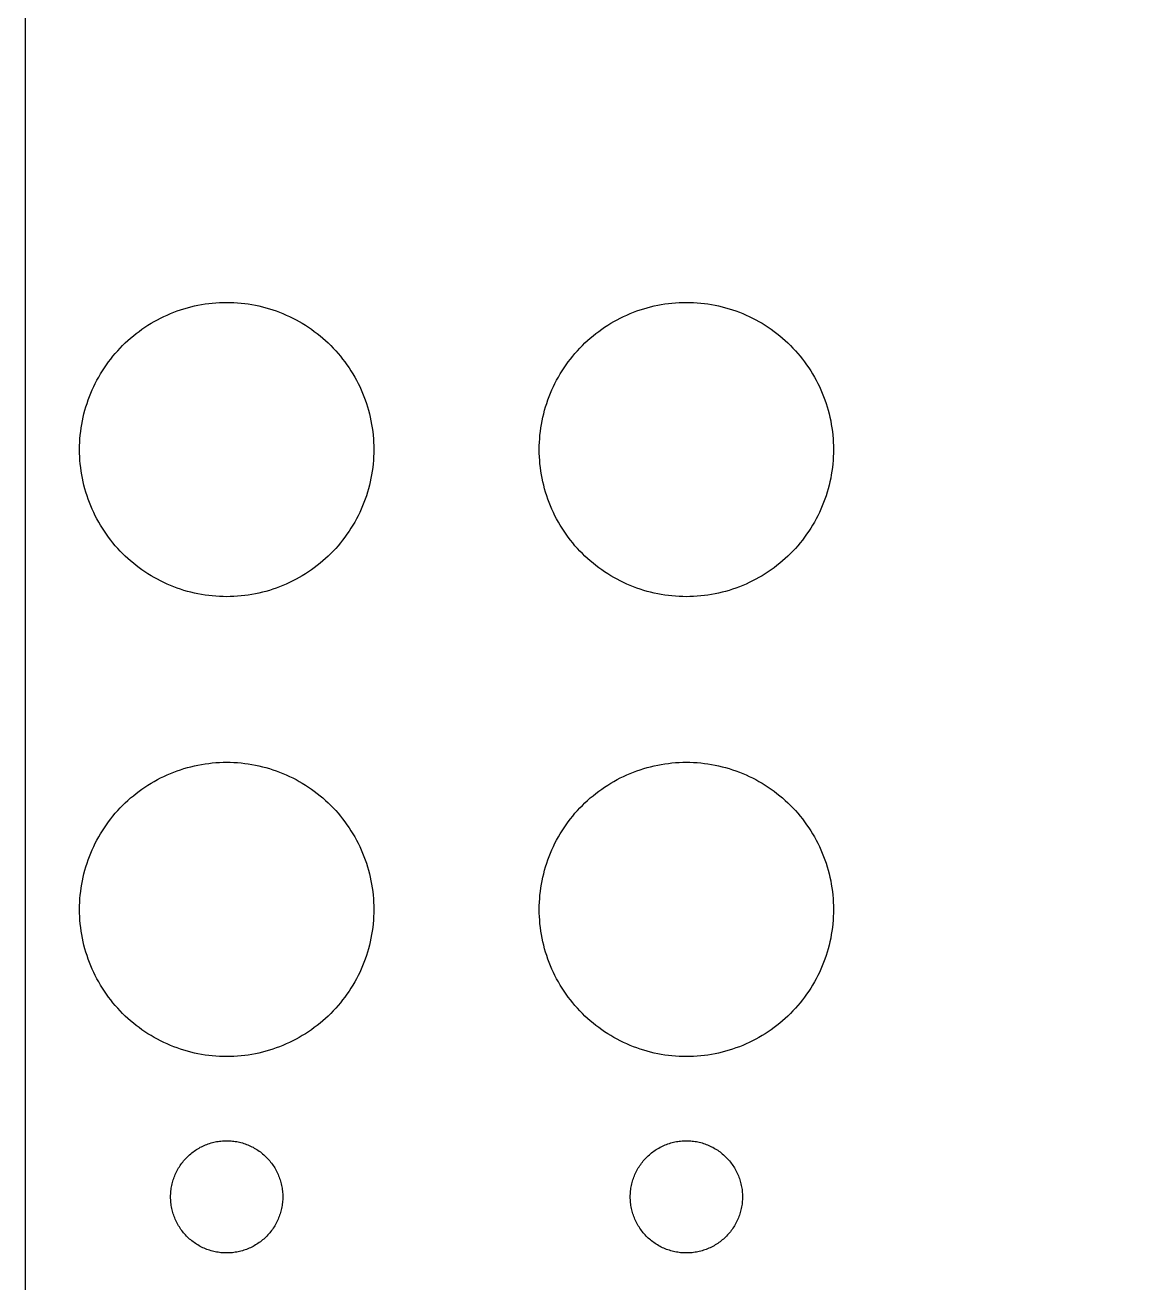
# Model space of a CAD drawing. Extents: x -30 to 30, y -11 to 117.
# Drawn here: x -30.48 to -0.17, y 27.35 to 61.54 of the extents above; entities that cross this region are included whole.
import ezdxf

# ---------------------------------------------------------------- set-up
doc = ezdxf.new("R2010")
doc.units = 0

msp = doc.modelspace()

# ---------------------------------------------------------------- linework, layer by layer
at = {"color": 34, "true_color": 0x008000}
for points in [[(-30.48, -10.999978, 0), (30.139894, -10.999978, 0), (30.139894, 117.499892, 0), (-30.48, 117.499892, 0), (-30.48, -10.999978, 0)], [(-28.999942, 49.9999, 0), (-28.998672, 50.097944, 0), (-28.995116, 50.196242, 0), (-28.98902, 50.294032, 0), (-28.980638, 50.392076, 0), (-28.96997, 50.489612, 0), (-28.956762, 50.586894, 0), (-28.941014, 50.683668, 0), (-28.92298, 50.780188, 0), (-28.90266, 50.8762, 0), (-28.880054, 50.971704, 0), (-28.855162, 51.0667, 0), (-28.82773, 51.160934, 0), (-28.798012, 51.25466, 0), (-28.766008, 51.34737, 0), (-28.731972, 51.439572, 0), (-28.695396, 51.530504, 0), (-28.656788, 51.620928, 0), (-28.615894, 51.710082, 0), (-28.572714, 51.79822, 0), (-28.527502, 51.885596, 0), (-28.480258, 51.971448, 0), (-28.430982, 52.056284, 0), (-28.37942, 52.13985, 0), (-28.325826, 52.222146, 0), (-28.2702, 52.303172, 0), (-28.212796, 52.382674, 0), (-28.15336, 52.460906, 0), (-28.091892, 52.53736, 0), (-28.0289, 52.612544, 0), (-27.963622, 52.686204, 0), (-27.89682, 52.758086, 0), (-27.828494, 52.828444, 0), (-27.758136, 52.89677, 0), (-27.686254, 52.963572, 0), (-27.612594, 53.02885, 0), (-27.53741, 53.091842, 0), (-27.460956, 53.15331, 0), (-27.382724, 53.212746, 0), (-27.303222, 53.27015, 0), (-27.222196, 53.325776, 0), (-27.1399, 53.37937, 0), (-27.056334, 53.430932, 0), (-26.971498, 53.480208, 0), (-26.885646, 53.527452, 0), (-26.79827, 53.572664, 0), (-26.710132, 53.615844, 0), (-26.620978, 53.656738, 0), (-26.530554, 53.695346, 0), (-26.439622, 53.731922, 0), (-26.34742, 53.765958, 0), (-26.25471, 53.797962, 0), (-26.160984, 53.82768, 0), (-26.06675, 53.855112, 0), (-25.971754, 53.880004, 0), (-25.87625, 53.90261, 0), (-25.780238, 53.92293, 0), (-25.683718, 53.940964, 0), (-25.586944, 53.956712, 0), (-25.489662, 53.96992, 0), (-25.392126, 53.980588, 0), (-25.294082, 53.98897, 0), (-25.196292, 53.995066, 0), (-25.097994, 53.998622, 0), (-24.99995, 53.999892, 0), (-24.901906, 53.998622, 0), (-24.803608, 53.995066, 0), (-24.705818, 53.98897, 0), (-24.607774, 53.980588, 0), (-24.510238, 53.96992, 0), (-24.412956, 53.956712, 0), (-24.316182, 53.940964, 0), (-24.219662, 53.92293, 0), (-24.12365, 53.90261, 0), (-24.028146, 53.880004, 0), (-23.93315, 53.855112, 0), (-23.838916, 53.82768, 0), (-23.74519, 53.797962, 0), (-23.65248, 53.765958, 0), (-23.560278, 53.731922, 0), (-23.469346, 53.695346, 0), (-23.378922, 53.656738, 0), (-23.289768, 53.615844, 0), (-23.20163, 53.572664, 0), (-23.114254, 53.527452, 0), (-23.028402, 53.480208, 0), (-22.943566, 53.430932, 0), (-22.86, 53.37937, 0), (-22.777704, 53.325776, 0), (-22.696678, 53.27015, 0), (-22.617176, 53.212746, 0), (-22.538944, 53.15331, 0), (-22.46249, 53.091842, 0), (-22.387306, 53.02885, 0), (-22.313646, 52.963572, 0), (-22.241764, 52.89677, 0), (-22.171406, 52.828444, 0), (-22.10308, 52.758086, 0), (-22.036278, 52.686204, 0), (-21.971, 52.612544, 0), (-21.908008, 52.53736, 0), (-21.84654, 52.460906, 0), (-21.787104, 52.382674, 0), (-21.7297, 52.303172, 0), (-21.674074, 52.222146, 0), (-21.62048, 52.13985, 0), (-21.568918, 52.056284, 0), (-21.519642, 51.971448, 0), (-21.472398, 51.885596, 0), (-21.427186, 51.79822, 0), (-21.384006, 51.710082, 0), (-21.343112, 51.620928, 0), (-21.304504, 51.530504, 0), (-21.267928, 51.439572, 0), (-21.233892, 51.34737, 0), (-21.201888, 51.25466, 0), (-21.17217, 51.160934, 0), (-21.144738, 51.0667, 0), (-21.119846, 50.971704, 0), (-21.09724, 50.8762, 0), (-21.07692, 50.780188, 0), (-21.058886, 50.683668, 0), (-21.043138, 50.586894, 0), (-21.02993, 50.489612, 0), (-21.019262, 50.392076, 0), (-21.01088, 50.294032, 0), (-21.004784, 50.196242, 0), (-21.001228, 50.097944, 0), (-20.999958, 49.9999, 0), (-21.001228, 49.901856, 0), (-21.004784, 49.803558, 0), (-21.01088, 49.705768, 0), (-21.019262, 49.607724, 0), (-21.02993, 49.510188, 0), (-21.043138, 49.412906, 0), (-21.058886, 49.316132, 0), (-21.07692, 49.219612, 0), (-21.09724, 49.1236, 0), (-21.119846, 49.028096, 0), (-21.144738, 48.9331, 0), (-21.17217, 48.838866, 0), (-21.201888, 48.74514, 0), (-21.233892, 48.65243, 0), (-21.267928, 48.560228, 0), (-21.304504, 48.469296, 0), (-21.343112, 48.378872, 0), (-21.384006, 48.289718, 0), (-21.427186, 48.20158, 0), (-21.472398, 48.114204, 0), (-21.519642, 48.028352, 0), (-21.568918, 47.943516, 0), (-21.62048, 47.85995, 0), (-21.674074, 47.777654, 0), (-21.7297, 47.696628, 0), (-21.787104, 47.617126, 0), (-21.84654, 47.538894, 0), (-21.908008, 47.46244, 0), (-21.971, 47.387256, 0), (-22.036278, 47.313596, 0), (-22.10308, 47.241714, 0), (-22.171406, 47.171356, 0), (-22.241764, 47.10303, 0), (-22.313646, 47.036228, 0), (-22.387306, 46.97095, 0), (-22.46249, 46.907958, 0), (-22.538944, 46.84649, 0), (-22.617176, 46.787054, 0), (-22.696678, 46.72965, 0), (-22.777704, 46.674024, 0), (-22.86, 46.62043, 0), (-22.943566, 46.568868, 0), (-23.028402, 46.519592, 0), (-23.114254, 46.472348, 0), (-23.20163, 46.427136, 0), (-23.289768, 46.383956, 0), (-23.378922, 46.343062, 0), (-23.469346, 46.304454, 0), (-23.560278, 46.267878, 0), (-23.65248, 46.233842, 0), (-23.74519, 46.201838, 0), (-23.838916, 46.17212, 0), (-23.93315, 46.144688, 0), (-24.028146, 46.119796, 0), (-24.12365, 46.09719, 0), (-24.219662, 46.07687, 0), (-24.316182, 46.058836, 0), (-24.412956, 46.043088, 0), (-24.510238, 46.02988, 0), (-24.607774, 46.019212, 0), (-24.705818, 46.01083, 0), (-24.803608, 46.004734, 0), (-24.901906, 46.001178, 0), (-24.99995, 45.999908, 0), (-25.097994, 46.001178, 0), (-25.196292, 46.004734, 0), (-25.294082, 46.01083, 0), (-25.392126, 46.019212, 0), (-25.489662, 46.02988, 0), (-25.586944, 46.043088, 0), (-25.683718, 46.058836, 0), (-25.780238, 46.07687, 0), (-25.87625, 46.09719, 0), (-25.971754, 46.119796, 0), (-26.06675, 46.144688, 0), (-26.160984, 46.17212, 0), (-26.25471, 46.201838, 0), (-26.34742, 46.233842, 0), (-26.439622, 46.267878, 0), (-26.530554, 46.304454, 0), (-26.620978, 46.343062, 0), (-26.710132, 46.383956, 0), (-26.79827, 46.427136, 0), (-26.885646, 46.472348, 0), (-26.971498, 46.519592, 0), (-27.056334, 46.568868, 0), (-27.1399, 46.62043, 0), (-27.222196, 46.674024, 0), (-27.303222, 46.72965, 0), (-27.382724, 46.787054, 0), (-27.460956, 46.84649, 0), (-27.53741, 46.907958, 0), (-27.612594, 46.97095, 0), (-27.686254, 47.036228, 0), (-27.758136, 47.10303, 0), (-27.828494, 47.171356, 0), (-27.89682, 47.241714, 0), (-27.963622, 47.313596, 0), (-28.0289, 47.387256, 0), (-28.091892, 47.46244, 0), (-28.15336, 47.538894, 0), (-28.212796, 47.617126, 0), (-28.2702, 47.696628, 0), (-28.325826, 47.777654, 0), (-28.37942, 47.85995, 0), (-28.430982, 47.943516, 0), (-28.480258, 48.028352, 0), (-28.527502, 48.114204, 0), (-28.572714, 48.20158, 0), (-28.615894, 48.289718, 0), (-28.656788, 48.378872, 0), (-28.695396, 48.469296, 0), (-28.731972, 48.560228, 0), (-28.766008, 48.65243, 0), (-28.798012, 48.74514, 0), (-28.82773, 48.838866, 0), (-28.855162, 48.9331, 0), (-28.880054, 49.028096, 0), (-28.90266, 49.1236, 0), (-28.92298, 49.219612, 0), (-28.941014, 49.316132, 0), (-28.956762, 49.412906, 0), (-28.96997, 49.510188, 0), (-28.980638, 49.607724, 0), (-28.98902, 49.705768, 0), (-28.995116, 49.803558, 0), (-28.998672, 49.901856, 0), (-28.999942, 49.9999, 0)], [(-16.500094, 49.9999, 0), (-16.498824, 50.097944, 0), (-16.495268, 50.196242, 0), (-16.489172, 50.294032, 0), (-16.48079, 50.392076, 0), (-16.470122, 50.489612, 0), (-16.456914, 50.586894, 0), (-16.441166, 50.683668, 0), (-16.423132, 50.780188, 0), (-16.402812, 50.8762, 0), (-16.380206, 50.971704, 0), (-16.355314, 51.0667, 0), (-16.327882, 51.160934, 0), (-16.298164, 51.25466, 0), (-16.26616, 51.34737, 0), (-16.232124, 51.439572, 0), (-16.195548, 51.530504, 0), (-16.15694, 51.620928, 0), (-16.116046, 51.710082, 0), (-16.072866, 51.79822, 0), (-16.027654, 51.885596, 0), (-15.98041, 51.971448, 0), (-15.931134, 52.056284, 0), (-15.879572, 52.13985, 0), (-15.825978, 52.222146, 0), (-15.770352, 52.303172, 0), (-15.712948, 52.382674, 0), (-15.653512, 52.460906, 0), (-15.592044, 52.53736, 0), (-15.529052, 52.612544, 0), (-15.463774, 52.686204, 0), (-15.396972, 52.758086, 0), (-15.328646, 52.828444, 0), (-15.258288, 52.89677, 0), (-15.186406, 52.963572, 0), (-15.112746, 53.02885, 0), (-15.037562, 53.091842, 0), (-14.961108, 53.15331, 0), (-14.882876, 53.212746, 0), (-14.803374, 53.27015, 0), (-14.722348, 53.325776, 0), (-14.640052, 53.37937, 0), (-14.556486, 53.430932, 0), (-14.47165, 53.480208, 0), (-14.385798, 53.527452, 0), (-14.298422, 53.572664, 0), (-14.210284, 53.615844, 0), (-14.12113, 53.656738, 0), (-14.030706, 53.695346, 0), (-13.939774, 53.731922, 0), (-13.847572, 53.765958, 0), (-13.754862, 53.797962, 0), (-13.661136, 53.82768, 0), (-13.566902, 53.855112, 0), (-13.471906, 53.880004, 0), (-13.376402, 53.90261, 0), (-13.28039, 53.92293, 0), (-13.18387, 53.940964, 0), (-13.087096, 53.956712, 0), (-12.989814, 53.96992, 0), (-12.892278, 53.980588, 0), (-12.794234, 53.98897, 0), (-12.696444, 53.995066, 0), (-12.598146, 53.998622, 0), (-12.500102, 53.999892, 0), (-12.402058, 53.998622, 0), (-12.30376, 53.995066, 0), (-12.20597, 53.98897, 0), (-12.107926, 53.980588, 0), (-12.01039, 53.96992, 0), (-11.913108, 53.956712, 0), (-11.816334, 53.940964, 0), (-11.719814, 53.92293, 0), (-11.623802, 53.90261, 0), (-11.528298, 53.880004, 0), (-11.433302, 53.855112, 0), (-11.339068, 53.82768, 0), (-11.245342, 53.797962, 0), (-11.152632, 53.765958, 0), (-11.06043, 53.731922, 0), (-10.969498, 53.695346, 0), (-10.879074, 53.656738, 0), (-10.78992, 53.615844, 0), (-10.701782, 53.572664, 0), (-10.614406, 53.527452, 0), (-10.528554, 53.480208, 0), (-10.443718, 53.430932, 0), (-10.360152, 53.37937, 0), (-10.277856, 53.325776, 0), (-10.19683, 53.27015, 0), (-10.117328, 53.212746, 0), (-10.039096, 53.15331, 0), (-9.962642, 53.091842, 0), (-9.887458, 53.02885, 0), (-9.813798, 52.963572, 0), (-9.741916, 52.89677, 0), (-9.671558, 52.828444, 0), (-9.603232, 52.758086, 0), (-9.53643, 52.686204, 0), (-9.471152, 52.612544, 0), (-9.40816, 52.53736, 0), (-9.346692, 52.460906, 0), (-9.287256, 52.382674, 0), (-9.229852, 52.303172, 0), (-9.174226, 52.222146, 0), (-9.120632, 52.13985, 0), (-9.06907, 52.056284, 0), (-9.019794, 51.971448, 0), (-8.97255, 51.885596, 0), (-8.927338, 51.79822, 0), (-8.884158, 51.710082, 0), (-8.843264, 51.620928, 0), (-8.804656, 51.530504, 0), (-8.76808, 51.439572, 0), (-8.734044, 51.34737, 0), (-8.70204, 51.25466, 0), (-8.672322, 51.160934, 0), (-8.64489, 51.0667, 0), (-8.619998, 50.971704, 0), (-8.597392, 50.8762, 0), (-8.577072, 50.780188, 0), (-8.559038, 50.683668, 0), (-8.54329, 50.586894, 0), (-8.530082, 50.489612, 0), (-8.519414, 50.392076, 0), (-8.511032, 50.294032, 0), (-8.504936, 50.196242, 0), (-8.50138, 50.097944, 0), (-8.50011, 49.9999, 0), (-8.50138, 49.901856, 0), (-8.504936, 49.803558, 0), (-8.511032, 49.705768, 0), (-8.519414, 49.607724, 0), (-8.530082, 49.510188, 0), (-8.54329, 49.412906, 0), (-8.559038, 49.316132, 0), (-8.577072, 49.219612, 0), (-8.597392, 49.1236, 0), (-8.619998, 49.028096, 0), (-8.64489, 48.9331, 0), (-8.672322, 48.838866, 0), (-8.70204, 48.74514, 0), (-8.734044, 48.65243, 0), (-8.76808, 48.560228, 0), (-8.804656, 48.469296, 0), (-8.843264, 48.378872, 0), (-8.884158, 48.289718, 0), (-8.927338, 48.20158, 0), (-8.97255, 48.114204, 0), (-9.019794, 48.028352, 0), (-9.06907, 47.943516, 0), (-9.120632, 47.85995, 0), (-9.174226, 47.777654, 0), (-9.229852, 47.696628, 0), (-9.287256, 47.617126, 0), (-9.346692, 47.538894, 0), (-9.40816, 47.46244, 0), (-9.471152, 47.387256, 0), (-9.53643, 47.313596, 0), (-9.603232, 47.241714, 0), (-9.671558, 47.171356, 0), (-9.741916, 47.10303, 0), (-9.813798, 47.036228, 0), (-9.887458, 46.97095, 0), (-9.962642, 46.907958, 0), (-10.039096, 46.84649, 0), (-10.117328, 46.787054, 0), (-10.19683, 46.72965, 0), (-10.277856, 46.674024, 0), (-10.360152, 46.62043, 0), (-10.443718, 46.568868, 0), (-10.528554, 46.519592, 0), (-10.614406, 46.472348, 0), (-10.701782, 46.427136, 0), (-10.78992, 46.383956, 0), (-10.879074, 46.343062, 0), (-10.969498, 46.304454, 0), (-11.06043, 46.267878, 0), (-11.152632, 46.233842, 0), (-11.245342, 46.201838, 0), (-11.339068, 46.17212, 0), (-11.433302, 46.144688, 0), (-11.528298, 46.119796, 0), (-11.623802, 46.09719, 0), (-11.719814, 46.07687, 0), (-11.816334, 46.058836, 0), (-11.913108, 46.043088, 0), (-12.01039, 46.02988, 0), (-12.107926, 46.019212, 0), (-12.20597, 46.01083, 0), (-12.30376, 46.004734, 0), (-12.402058, 46.001178, 0), (-12.500102, 45.999908, 0), (-12.598146, 46.001178, 0), (-12.696444, 46.004734, 0), (-12.794234, 46.01083, 0), (-12.892278, 46.019212, 0), (-12.989814, 46.02988, 0), (-13.087096, 46.043088, 0), (-13.18387, 46.058836, 0), (-13.28039, 46.07687, 0), (-13.376402, 46.09719, 0), (-13.471906, 46.119796, 0), (-13.566902, 46.144688, 0), (-13.661136, 46.17212, 0), (-13.754862, 46.201838, 0), (-13.847572, 46.233842, 0), (-13.939774, 46.267878, 0), (-14.030706, 46.304454, 0), (-14.12113, 46.343062, 0), (-14.210284, 46.383956, 0), (-14.298422, 46.427136, 0), (-14.385798, 46.472348, 0), (-14.47165, 46.519592, 0), (-14.556486, 46.568868, 0), (-14.640052, 46.62043, 0), (-14.722348, 46.674024, 0), (-14.803374, 46.72965, 0), (-14.882876, 46.787054, 0), (-14.961108, 46.84649, 0), (-15.037562, 46.907958, 0), (-15.112746, 46.97095, 0), (-15.186406, 47.036228, 0), (-15.258288, 47.10303, 0), (-15.328646, 47.171356, 0), (-15.396972, 47.241714, 0), (-15.463774, 47.313596, 0), (-15.529052, 47.387256, 0), (-15.592044, 47.46244, 0), (-15.653512, 47.538894, 0), (-15.712948, 47.617126, 0), (-15.770352, 47.696628, 0), (-15.825978, 47.777654, 0), (-15.879572, 47.85995, 0), (-15.931134, 47.943516, 0), (-15.98041, 48.028352, 0), (-16.027654, 48.114204, 0), (-16.072866, 48.20158, 0), (-16.116046, 48.289718, 0), (-16.15694, 48.378872, 0), (-16.195548, 48.469296, 0), (-16.232124, 48.560228, 0), (-16.26616, 48.65243, 0), (-16.298164, 48.74514, 0), (-16.327882, 48.838866, 0), (-16.355314, 48.9331, 0), (-16.380206, 49.028096, 0), (-16.402812, 49.1236, 0), (-16.423132, 49.219612, 0), (-16.441166, 49.316132, 0), (-16.456914, 49.412906, 0), (-16.470122, 49.510188, 0), (-16.48079, 49.607724, 0), (-16.489172, 49.705768, 0), (-16.495268, 49.803558, 0), (-16.498824, 49.901856, 0), (-16.500094, 49.9999, 0)], [(-28.999942, 37.500052, 0), (-28.998672, 37.598096, 0), (-28.995116, 37.696394, 0), (-28.98902, 37.794184, 0), (-28.980638, 37.892228, 0), (-28.96997, 37.989764, 0), (-28.956762, 38.087046, 0), (-28.941014, 38.18382, 0), (-28.92298, 38.28034, 0), (-28.90266, 38.376352, 0), (-28.880054, 38.471856, 0), (-28.855162, 38.566852, 0), (-28.82773, 38.661086, 0), (-28.798012, 38.754812, 0), (-28.766008, 38.847522, 0), (-28.731972, 38.939724, 0), (-28.695396, 39.030656, 0), (-28.656788, 39.12108, 0), (-28.615894, 39.210234, 0), (-28.572714, 39.298372, 0), (-28.527502, 39.385748, 0), (-28.480258, 39.4716, 0), (-28.430982, 39.556436, 0), (-28.37942, 39.640002, 0), (-28.325826, 39.722298, 0), (-28.2702, 39.803324, 0), (-28.212796, 39.882826, 0), (-28.15336, 39.961058, 0), (-28.091892, 40.037512, 0), (-28.0289, 40.112696, 0), (-27.963622, 40.186356, 0), (-27.89682, 40.258238, 0), (-27.828494, 40.328596, 0), (-27.758136, 40.396922, 0), (-27.686254, 40.463724, 0), (-27.612594, 40.529002, 0), (-27.53741, 40.591994, 0), (-27.460956, 40.653462, 0), (-27.382724, 40.712898, 0), (-27.303222, 40.770302, 0), (-27.222196, 40.825928, 0), (-27.1399, 40.879522, 0), (-27.056334, 40.931084, 0), (-26.971498, 40.98036, 0), (-26.885646, 41.027604, 0), (-26.79827, 41.072816, 0), (-26.710132, 41.115996, 0), (-26.620978, 41.15689, 0), (-26.530554, 41.195498, 0), (-26.439622, 41.232074, 0), (-26.34742, 41.26611, 0), (-26.25471, 41.298114, 0), (-26.160984, 41.327832, 0), (-26.06675, 41.355264, 0), (-25.971754, 41.380156, 0), (-25.87625, 41.402762, 0), (-25.780238, 41.423082, 0), (-25.683718, 41.441116, 0), (-25.586944, 41.456864, 0), (-25.489662, 41.470072, 0), (-25.392126, 41.48074, 0), (-25.294082, 41.489122, 0), (-25.196292, 41.495218, 0), (-25.097994, 41.498774, 0), (-24.99995, 41.500044, 0), (-24.901906, 41.498774, 0), (-24.803608, 41.495218, 0), (-24.705818, 41.489122, 0), (-24.607774, 41.48074, 0), (-24.510238, 41.470072, 0), (-24.412956, 41.456864, 0), (-24.316182, 41.441116, 0), (-24.219662, 41.423082, 0), (-24.12365, 41.402762, 0), (-24.028146, 41.380156, 0), (-23.93315, 41.355264, 0), (-23.838916, 41.327832, 0), (-23.74519, 41.298114, 0), (-23.65248, 41.26611, 0), (-23.560278, 41.232074, 0), (-23.469346, 41.195498, 0), (-23.378922, 41.15689, 0), (-23.289768, 41.115996, 0), (-23.20163, 41.072816, 0), (-23.114254, 41.027604, 0), (-23.028402, 40.98036, 0), (-22.943566, 40.931084, 0), (-22.86, 40.879522, 0), (-22.777704, 40.825928, 0), (-22.696678, 40.770302, 0), (-22.617176, 40.712898, 0), (-22.538944, 40.653462, 0), (-22.46249, 40.591994, 0), (-22.387306, 40.529002, 0), (-22.313646, 40.463724, 0), (-22.241764, 40.396922, 0), (-22.171406, 40.328596, 0), (-22.10308, 40.258238, 0), (-22.036278, 40.186356, 0), (-21.971, 40.112696, 0), (-21.908008, 40.037512, 0), (-21.84654, 39.961058, 0), (-21.787104, 39.882826, 0), (-21.7297, 39.803324, 0), (-21.674074, 39.722298, 0), (-21.62048, 39.640002, 0), (-21.568918, 39.556436, 0), (-21.519642, 39.4716, 0), (-21.472398, 39.385748, 0), (-21.427186, 39.298372, 0), (-21.384006, 39.210234, 0), (-21.343112, 39.12108, 0), (-21.304504, 39.030656, 0), (-21.267928, 38.939724, 0), (-21.233892, 38.847522, 0), (-21.201888, 38.754812, 0), (-21.17217, 38.661086, 0), (-21.144738, 38.566852, 0), (-21.119846, 38.471856, 0), (-21.09724, 38.376352, 0), (-21.07692, 38.28034, 0), (-21.058886, 38.18382, 0), (-21.043138, 38.087046, 0), (-21.02993, 37.989764, 0), (-21.019262, 37.892228, 0), (-21.01088, 37.794184, 0), (-21.004784, 37.696394, 0), (-21.001228, 37.598096, 0), (-20.999958, 37.500052, 0), (-21.001228, 37.402008, 0), (-21.004784, 37.30371, 0), (-21.01088, 37.20592, 0), (-21.019262, 37.107876, 0), (-21.02993, 37.01034, 0), (-21.043138, 36.913058, 0), (-21.058886, 36.816284, 0), (-21.07692, 36.719764, 0), (-21.09724, 36.623752, 0), (-21.119846, 36.528248, 0), (-21.144738, 36.433252, 0), (-21.17217, 36.339018, 0), (-21.201888, 36.245292, 0), (-21.233892, 36.152582, 0), (-21.267928, 36.06038, 0), (-21.304504, 35.969448, 0), (-21.343112, 35.879024, 0), (-21.384006, 35.78987, 0), (-21.427186, 35.701732, 0), (-21.472398, 35.614356, 0), (-21.519642, 35.528504, 0), (-21.568918, 35.443668, 0), (-21.62048, 35.360102, 0), (-21.674074, 35.277806, 0), (-21.7297, 35.19678, 0), (-21.787104, 35.117278, 0), (-21.84654, 35.039046, 0), (-21.908008, 34.962592, 0), (-21.971, 34.887408, 0), (-22.036278, 34.813748, 0), (-22.10308, 34.741866, 0), (-22.171406, 34.671508, 0), (-22.241764, 34.603182, 0), (-22.313646, 34.53638, 0), (-22.387306, 34.471102, 0), (-22.46249, 34.40811, 0), (-22.538944, 34.346642, 0), (-22.617176, 34.287206, 0), (-22.696678, 34.229802, 0), (-22.777704, 34.174176, 0), (-22.86, 34.120582, 0), (-22.943566, 34.06902, 0), (-23.028402, 34.019744, 0), (-23.114254, 33.9725, 0), (-23.20163, 33.927288, 0), (-23.289768, 33.884108, 0), (-23.378922, 33.843214, 0), (-23.469346, 33.804606, 0), (-23.560278, 33.76803, 0), (-23.65248, 33.733994, 0), (-23.74519, 33.70199, 0), (-23.838916, 33.672272, 0), (-23.93315, 33.64484, 0), (-24.028146, 33.619948, 0), (-24.12365, 33.597342, 0), (-24.219662, 33.577022, 0), (-24.316182, 33.558988, 0), (-24.412956, 33.54324, 0), (-24.510238, 33.530032, 0), (-24.607774, 33.519364, 0), (-24.705818, 33.510982, 0), (-24.803608, 33.504886, 0), (-24.901906, 33.50133, 0), (-24.99995, 33.50006, 0), (-25.097994, 33.50133, 0), (-25.196292, 33.504886, 0), (-25.294082, 33.510982, 0), (-25.392126, 33.519364, 0), (-25.489662, 33.530032, 0), (-25.586944, 33.54324, 0), (-25.683718, 33.558988, 0), (-25.780238, 33.577022, 0), (-25.87625, 33.597342, 0), (-25.971754, 33.619948, 0), (-26.06675, 33.64484, 0), (-26.160984, 33.672272, 0), (-26.25471, 33.70199, 0), (-26.34742, 33.733994, 0), (-26.439622, 33.76803, 0), (-26.530554, 33.804606, 0), (-26.620978, 33.843214, 0), (-26.710132, 33.884108, 0), (-26.79827, 33.927288, 0), (-26.885646, 33.9725, 0), (-26.971498, 34.019744, 0), (-27.056334, 34.06902, 0), (-27.1399, 34.120582, 0), (-27.222196, 34.174176, 0), (-27.303222, 34.229802, 0), (-27.382724, 34.287206, 0), (-27.460956, 34.346642, 0), (-27.53741, 34.40811, 0), (-27.612594, 34.471102, 0), (-27.686254, 34.53638, 0), (-27.758136, 34.603182, 0), (-27.828494, 34.671508, 0), (-27.89682, 34.741866, 0), (-27.963622, 34.813748, 0), (-28.0289, 34.887408, 0), (-28.091892, 34.962592, 0), (-28.15336, 35.039046, 0), (-28.212796, 35.117278, 0), (-28.2702, 35.19678, 0), (-28.325826, 35.277806, 0), (-28.37942, 35.360102, 0), (-28.430982, 35.443668, 0), (-28.480258, 35.528504, 0), (-28.527502, 35.614356, 0), (-28.572714, 35.701732, 0), (-28.615894, 35.78987, 0), (-28.656788, 35.879024, 0), (-28.695396, 35.969448, 0), (-28.731972, 36.06038, 0), (-28.766008, 36.152582, 0), (-28.798012, 36.245292, 0), (-28.82773, 36.339018, 0), (-28.855162, 36.433252, 0), (-28.880054, 36.528248, 0), (-28.90266, 36.623752, 0), (-28.92298, 36.719764, 0), (-28.941014, 36.816284, 0), (-28.956762, 36.913058, 0), (-28.96997, 37.01034, 0), (-28.980638, 37.107876, 0), (-28.98902, 37.20592, 0), (-28.995116, 37.30371, 0), (-28.998672, 37.402008, 0), (-28.999942, 37.500052, 0)], [(-16.500094, 37.500052, 0), (-16.498824, 37.598096, 0), (-16.495268, 37.696394, 0), (-16.489172, 37.794184, 0), (-16.48079, 37.892228, 0), (-16.470122, 37.989764, 0), (-16.456914, 38.087046, 0), (-16.441166, 38.18382, 0), (-16.423132, 38.28034, 0), (-16.402812, 38.376352, 0), (-16.380206, 38.471856, 0), (-16.355314, 38.566852, 0), (-16.327882, 38.661086, 0), (-16.298164, 38.754812, 0), (-16.26616, 38.847522, 0), (-16.232124, 38.939724, 0), (-16.195548, 39.030656, 0), (-16.15694, 39.12108, 0), (-16.116046, 39.210234, 0), (-16.072866, 39.298372, 0), (-16.027654, 39.385748, 0), (-15.98041, 39.4716, 0), (-15.931134, 39.556436, 0), (-15.879572, 39.640002, 0), (-15.825978, 39.722298, 0), (-15.770352, 39.803324, 0), (-15.712948, 39.882826, 0), (-15.653512, 39.961058, 0), (-15.592044, 40.037512, 0), (-15.529052, 40.112696, 0), (-15.463774, 40.186356, 0), (-15.396972, 40.258238, 0), (-15.328646, 40.328596, 0), (-15.258288, 40.396922, 0), (-15.186406, 40.463724, 0), (-15.112746, 40.529002, 0), (-15.037562, 40.591994, 0), (-14.961108, 40.653462, 0), (-14.882876, 40.712898, 0), (-14.803374, 40.770302, 0), (-14.722348, 40.825928, 0), (-14.640052, 40.879522, 0), (-14.556486, 40.931084, 0), (-14.47165, 40.98036, 0), (-14.385798, 41.027604, 0), (-14.298422, 41.072816, 0), (-14.210284, 41.115996, 0), (-14.12113, 41.15689, 0), (-14.030706, 41.195498, 0), (-13.939774, 41.232074, 0), (-13.847572, 41.26611, 0), (-13.754862, 41.298114, 0), (-13.661136, 41.327832, 0), (-13.566902, 41.355264, 0), (-13.471906, 41.380156, 0), (-13.376402, 41.402762, 0), (-13.28039, 41.423082, 0), (-13.18387, 41.441116, 0), (-13.087096, 41.456864, 0), (-12.989814, 41.470072, 0), (-12.892278, 41.48074, 0), (-12.794234, 41.489122, 0), (-12.696444, 41.495218, 0), (-12.598146, 41.498774, 0), (-12.500102, 41.500044, 0), (-12.402058, 41.498774, 0), (-12.30376, 41.495218, 0), (-12.20597, 41.489122, 0), (-12.107926, 41.48074, 0), (-12.01039, 41.470072, 0), (-11.913108, 41.456864, 0), (-11.816334, 41.441116, 0), (-11.719814, 41.423082, 0), (-11.623802, 41.402762, 0), (-11.528298, 41.380156, 0), (-11.433302, 41.355264, 0), (-11.339068, 41.327832, 0), (-11.245342, 41.298114, 0), (-11.152632, 41.26611, 0), (-11.06043, 41.232074, 0), (-10.969498, 41.195498, 0), (-10.879074, 41.15689, 0), (-10.78992, 41.115996, 0), (-10.701782, 41.072816, 0), (-10.614406, 41.027604, 0), (-10.528554, 40.98036, 0), (-10.443718, 40.931084, 0), (-10.360152, 40.879522, 0), (-10.277856, 40.825928, 0), (-10.19683, 40.770302, 0), (-10.117328, 40.712898, 0), (-10.039096, 40.653462, 0), (-9.962642, 40.591994, 0), (-9.887458, 40.529002, 0), (-9.813798, 40.463724, 0), (-9.741916, 40.396922, 0), (-9.671558, 40.328596, 0), (-9.603232, 40.258238, 0), (-9.53643, 40.186356, 0), (-9.471152, 40.112696, 0), (-9.40816, 40.037512, 0), (-9.346692, 39.961058, 0), (-9.287256, 39.882826, 0), (-9.229852, 39.803324, 0), (-9.174226, 39.722298, 0), (-9.120632, 39.640002, 0), (-9.06907, 39.556436, 0), (-9.019794, 39.4716, 0), (-8.97255, 39.385748, 0), (-8.927338, 39.298372, 0), (-8.884158, 39.210234, 0), (-8.843264, 39.12108, 0), (-8.804656, 39.030656, 0), (-8.76808, 38.939724, 0), (-8.734044, 38.847522, 0), (-8.70204, 38.754812, 0), (-8.672322, 38.661086, 0), (-8.64489, 38.566852, 0), (-8.619998, 38.471856, 0), (-8.597392, 38.376352, 0), (-8.577072, 38.28034, 0), (-8.559038, 38.18382, 0), (-8.54329, 38.087046, 0), (-8.530082, 37.989764, 0), (-8.519414, 37.892228, 0), (-8.511032, 37.794184, 0), (-8.504936, 37.696394, 0), (-8.50138, 37.598096, 0), (-8.50011, 37.500052, 0), (-8.50138, 37.402008, 0), (-8.504936, 37.30371, 0), (-8.511032, 37.20592, 0), (-8.519414, 37.107876, 0), (-8.530082, 37.01034, 0), (-8.54329, 36.913058, 0), (-8.559038, 36.816284, 0), (-8.577072, 36.719764, 0), (-8.597392, 36.623752, 0), (-8.619998, 36.528248, 0), (-8.64489, 36.433252, 0), (-8.672322, 36.339018, 0), (-8.70204, 36.245292, 0), (-8.734044, 36.152582, 0), (-8.76808, 36.06038, 0), (-8.804656, 35.969448, 0), (-8.843264, 35.879024, 0), (-8.884158, 35.78987, 0), (-8.927338, 35.701732, 0), (-8.97255, 35.614356, 0), (-9.019794, 35.528504, 0), (-9.06907, 35.443668, 0), (-9.120632, 35.360102, 0), (-9.174226, 35.277806, 0), (-9.229852, 35.19678, 0), (-9.287256, 35.117278, 0), (-9.346692, 35.039046, 0), (-9.40816, 34.962592, 0), (-9.471152, 34.887408, 0), (-9.53643, 34.813748, 0), (-9.603232, 34.741866, 0), (-9.671558, 34.671508, 0), (-9.741916, 34.603182, 0), (-9.813798, 34.53638, 0), (-9.887458, 34.471102, 0), (-9.962642, 34.40811, 0), (-10.039096, 34.346642, 0), (-10.117328, 34.287206, 0), (-10.19683, 34.229802, 0), (-10.277856, 34.174176, 0), (-10.360152, 34.120582, 0), (-10.443718, 34.06902, 0), (-10.528554, 34.019744, 0), (-10.614406, 33.9725, 0), (-10.701782, 33.927288, 0), (-10.78992, 33.884108, 0), (-10.879074, 33.843214, 0), (-10.969498, 33.804606, 0), (-11.06043, 33.76803, 0), (-11.152632, 33.733994, 0), (-11.245342, 33.70199, 0), (-11.339068, 33.672272, 0), (-11.433302, 33.64484, 0), (-11.528298, 33.619948, 0), (-11.623802, 33.597342, 0), (-11.719814, 33.577022, 0), (-11.816334, 33.558988, 0), (-11.913108, 33.54324, 0), (-12.01039, 33.530032, 0), (-12.107926, 33.519364, 0), (-12.20597, 33.510982, 0), (-12.30376, 33.504886, 0), (-12.402058, 33.50133, 0), (-12.500102, 33.50006, 0), (-12.598146, 33.50133, 0), (-12.696444, 33.504886, 0), (-12.794234, 33.510982, 0), (-12.892278, 33.519364, 0), (-12.989814, 33.530032, 0), (-13.087096, 33.54324, 0), (-13.18387, 33.558988, 0), (-13.28039, 33.577022, 0), (-13.376402, 33.597342, 0), (-13.471906, 33.619948, 0), (-13.566902, 33.64484, 0), (-13.661136, 33.672272, 0), (-13.754862, 33.70199, 0), (-13.847572, 33.733994, 0), (-13.939774, 33.76803, 0), (-14.030706, 33.804606, 0), (-14.12113, 33.843214, 0), (-14.210284, 33.884108, 0), (-14.298422, 33.927288, 0), (-14.385798, 33.9725, 0), (-14.47165, 34.019744, 0), (-14.556486, 34.06902, 0), (-14.640052, 34.120582, 0), (-14.722348, 34.174176, 0), (-14.803374, 34.229802, 0), (-14.882876, 34.287206, 0), (-14.961108, 34.346642, 0), (-15.037562, 34.40811, 0), (-15.112746, 34.471102, 0), (-15.186406, 34.53638, 0), (-15.258288, 34.603182, 0), (-15.328646, 34.671508, 0), (-15.396972, 34.741866, 0), (-15.463774, 34.813748, 0), (-15.529052, 34.887408, 0), (-15.592044, 34.962592, 0), (-15.653512, 35.039046, 0), (-15.712948, 35.117278, 0), (-15.770352, 35.19678, 0), (-15.825978, 35.277806, 0), (-15.879572, 35.360102, 0), (-15.931134, 35.443668, 0), (-15.98041, 35.528504, 0), (-16.027654, 35.614356, 0), (-16.072866, 35.701732, 0), (-16.116046, 35.78987, 0), (-16.15694, 35.879024, 0), (-16.195548, 35.969448, 0), (-16.232124, 36.06038, 0), (-16.26616, 36.152582, 0), (-16.298164, 36.245292, 0), (-16.327882, 36.339018, 0), (-16.355314, 36.433252, 0), (-16.380206, 36.528248, 0), (-16.402812, 36.623752, 0), (-16.423132, 36.719764, 0), (-16.441166, 36.816284, 0), (-16.456914, 36.913058, 0), (-16.470122, 37.01034, 0), (-16.48079, 37.107876, 0), (-16.489172, 37.20592, 0), (-16.495268, 37.30371, 0), (-16.498824, 37.402008, 0), (-16.500094, 37.500052, 0)], [(-26.524966, 29.68752, 0), (-26.524458, 29.72689, 0), (-26.522934, 29.766006, 0), (-26.520394, 29.805122, 0), (-26.516838, 29.844238, 0), (-26.512266, 29.883354, 0), (-26.506678, 29.922216, 0), (-26.500328, 29.960824, 0), (-26.492708, 29.999432, 0), (-26.484072, 30.037786, 0), (-26.474674, 30.075886, 0), (-26.46426, 30.113732, 0), (-26.45283, 30.151324, 0), (-26.440384, 30.188662, 0), (-26.426922, 30.225492, 0), (-26.412698, 30.262068, 0), (-26.397458, 30.298136, 0), (-26.381202, 30.33395, 0), (-26.364184, 30.369256, 0), (-26.34615, 30.404308, 0), (-26.3271, 30.438598, 0), (-26.307288, 30.472634, 0), (-26.286714, 30.505908, 0), (-26.265124, 30.538928, 0), (-26.242772, 30.571186, 0), (-26.219658, 30.602936, 0), (-26.195782, 30.633924, 0), (-26.17089, 30.664404, 0), (-26.14549, 30.694376, 0), (-26.119074, 30.723332, 0), (-26.09215, 30.75178, 0), (-26.06421, 30.77972, 0), (-26.035762, 30.806644, 0), (-26.006806, 30.83306, 0), (-25.976834, 30.85846, 0), (-25.946354, 30.883352, 0), (-25.915366, 30.907228, 0), (-25.883616, 30.930342, 0), (-25.851358, 30.952694, 0), (-25.818338, 30.974284, 0), (-25.785064, 30.994858, 0), (-25.751028, 31.01467, 0), (-25.716738, 31.03372, 0), (-25.681686, 31.051754, 0), (-25.64638, 31.068772, 0), (-25.610566, 31.085028, 0), (-25.574498, 31.100268, 0), (-25.537922, 31.114492, 0), (-25.501092, 31.127954, 0), (-25.463754, 31.1404, 0), (-25.426162, 31.15183, 0), (-25.388316, 31.162244, 0), (-25.350216, 31.171642, 0), (-25.311862, 31.180278, 0), (-25.273254, 31.187898, 0), (-25.234646, 31.194248, 0), (-25.195784, 31.199836, 0), (-25.156668, 31.204408, 0), (-25.117552, 31.207964, 0), (-25.078436, 31.210504, 0), (-25.03932, 31.212028, 0), (-24.99995, 31.212536, 0), (-24.96058, 31.212028, 0), (-24.921464, 31.210504, 0), (-24.882348, 31.207964, 0), (-24.843232, 31.204408, 0), (-24.804116, 31.199836, 0), (-24.765254, 31.194248, 0), (-24.726646, 31.187898, 0), (-24.688038, 31.180278, 0), (-24.649684, 31.171642, 0), (-24.611584, 31.162244, 0), (-24.573738, 31.15183, 0), (-24.536146, 31.1404, 0), (-24.498808, 31.127954, 0), (-24.461978, 31.114492, 0), (-24.425402, 31.100268, 0), (-24.389334, 31.085028, 0), (-24.35352, 31.068772, 0), (-24.318214, 31.051754, 0), (-24.283162, 31.03372, 0), (-24.248872, 31.01467, 0), (-24.214836, 30.994858, 0), (-24.181562, 30.974284, 0), (-24.148542, 30.952694, 0), (-24.116284, 30.930342, 0), (-24.084534, 30.907228, 0), (-24.053546, 30.883352, 0), (-24.023066, 30.85846, 0), (-23.993094, 30.83306, 0), (-23.964138, 30.806644, 0), (-23.93569, 30.77972, 0), (-23.90775, 30.75178, 0), (-23.880826, 30.723332, 0), (-23.85441, 30.694376, 0), (-23.82901, 30.664404, 0), (-23.804118, 30.633924, 0), (-23.780242, 30.602936, 0), (-23.757128, 30.571186, 0), (-23.734776, 30.538928, 0), (-23.713186, 30.505908, 0), (-23.692612, 30.472634, 0), (-23.6728, 30.438598, 0), (-23.65375, 30.404308, 0), (-23.635716, 30.369256, 0), (-23.618698, 30.33395, 0), (-23.602442, 30.298136, 0), (-23.587202, 30.262068, 0), (-23.572978, 30.225492, 0), (-23.559516, 30.188662, 0), (-23.54707, 30.151324, 0), (-23.53564, 30.113732, 0), (-23.525226, 30.075886, 0), (-23.515828, 30.037786, 0), (-23.507192, 29.999432, 0), (-23.499572, 29.960824, 0), (-23.493222, 29.922216, 0), (-23.487634, 29.883354, 0), (-23.483062, 29.844238, 0), (-23.479506, 29.805122, 0), (-23.476966, 29.766006, 0), (-23.475442, 29.72689, 0), (-23.474934, 29.68752, 0), (-23.475442, 29.64815, 0), (-23.476966, 29.609034, 0), (-23.479506, 29.569918, 0), (-23.483062, 29.530802, 0), (-23.487634, 29.491686, 0), (-23.493222, 29.452824, 0), (-23.499572, 29.414216, 0), (-23.507192, 29.375608, 0), (-23.515828, 29.337254, 0), (-23.525226, 29.299154, 0), (-23.53564, 29.261308, 0), (-23.54707, 29.223716, 0), (-23.559516, 29.186378, 0), (-23.572978, 29.149548, 0), (-23.587202, 29.112972, 0), (-23.602442, 29.076904, 0), (-23.618698, 29.04109, 0), (-23.635716, 29.005784, 0), (-23.65375, 28.970732, 0), (-23.6728, 28.936442, 0), (-23.692612, 28.902406, 0), (-23.713186, 28.869132, 0), (-23.734776, 28.836112, 0), (-23.757128, 28.803854, 0), (-23.780242, 28.772104, 0), (-23.804118, 28.741116, 0), (-23.82901, 28.710636, 0), (-23.85441, 28.680664, 0), (-23.880826, 28.651708, 0), (-23.90775, 28.62326, 0), (-23.93569, 28.59532, 0), (-23.964138, 28.568396, 0), (-23.993094, 28.54198, 0), (-24.023066, 28.51658, 0), (-24.053546, 28.491688, 0), (-24.084534, 28.467812, 0), (-24.116284, 28.444698, 0), (-24.148542, 28.422346, 0), (-24.181562, 28.400756, 0), (-24.214836, 28.380182, 0), (-24.248872, 28.36037, 0), (-24.283162, 28.34132, 0), (-24.318214, 28.323286, 0), (-24.35352, 28.306268, 0), (-24.389334, 28.290012, 0), (-24.425402, 28.274772, 0), (-24.461978, 28.260548, 0), (-24.498808, 28.247086, 0), (-24.536146, 28.23464, 0), (-24.573738, 28.22321, 0), (-24.611584, 28.212796, 0), (-24.649684, 28.203398, 0), (-24.688038, 28.194762, 0), (-24.726646, 28.187142, 0), (-24.765254, 28.180792, 0), (-24.804116, 28.175204, 0), (-24.843232, 28.170632, 0), (-24.882348, 28.167076, 0), (-24.921464, 28.164536, 0), (-24.96058, 28.163012, 0), (-24.99995, 28.162504, 0), (-25.03932, 28.163012, 0), (-25.078436, 28.164536, 0), (-25.117552, 28.167076, 0), (-25.156668, 28.170632, 0), (-25.195784, 28.175204, 0), (-25.234646, 28.180792, 0), (-25.273254, 28.187142, 0), (-25.311862, 28.194762, 0), (-25.350216, 28.203398, 0), (-25.388316, 28.212796, 0), (-25.426162, 28.22321, 0), (-25.463754, 28.23464, 0), (-25.501092, 28.247086, 0), (-25.537922, 28.260548, 0), (-25.574498, 28.274772, 0), (-25.610566, 28.290012, 0), (-25.64638, 28.306268, 0), (-25.681686, 28.323286, 0), (-25.716738, 28.34132, 0), (-25.751028, 28.36037, 0), (-25.785064, 28.380182, 0), (-25.818338, 28.400756, 0), (-25.851358, 28.422346, 0), (-25.883616, 28.444698, 0), (-25.915366, 28.467812, 0), (-25.946354, 28.491688, 0), (-25.976834, 28.51658, 0), (-26.006806, 28.54198, 0), (-26.035762, 28.568396, 0), (-26.06421, 28.59532, 0), (-26.09215, 28.62326, 0), (-26.119074, 28.651708, 0), (-26.14549, 28.680664, 0), (-26.17089, 28.710636, 0), (-26.195782, 28.741116, 0), (-26.219658, 28.772104, 0), (-26.242772, 28.803854, 0), (-26.265124, 28.836112, 0), (-26.286714, 28.869132, 0), (-26.307288, 28.902406, 0), (-26.3271, 28.936442, 0), (-26.34615, 28.970732, 0), (-26.364184, 29.005784, 0), (-26.381202, 29.04109, 0), (-26.397458, 29.076904, 0), (-26.412698, 29.112972, 0), (-26.426922, 29.149548, 0), (-26.440384, 29.186378, 0), (-26.45283, 29.223716, 0), (-26.46426, 29.261308, 0), (-26.474674, 29.299154, 0), (-26.484072, 29.337254, 0), (-26.492708, 29.375608, 0), (-26.500328, 29.414216, 0), (-26.506678, 29.452824, 0), (-26.512266, 29.491686, 0), (-26.516838, 29.530802, 0), (-26.520394, 29.569918, 0), (-26.522934, 29.609034, 0), (-26.524458, 29.64815, 0), (-26.524966, 29.68752, 0)], [(-14.025118, 29.68752, 0), (-14.02461, 29.72689, 0), (-14.023086, 29.766006, 0), (-14.020546, 29.805122, 0), (-14.01699, 29.844238, 0), (-14.012418, 29.883354, 0), (-14.00683, 29.922216, 0), (-14.00048, 29.960824, 0), (-13.99286, 29.999432, 0), (-13.984224, 30.037786, 0), (-13.974826, 30.075886, 0), (-13.964412, 30.113732, 0), (-13.952982, 30.151324, 0), (-13.940536, 30.188662, 0), (-13.927074, 30.225492, 0), (-13.91285, 30.262068, 0), (-13.89761, 30.298136, 0), (-13.881354, 30.33395, 0), (-13.864336, 30.369256, 0), (-13.846302, 30.404308, 0), (-13.827252, 30.438598, 0), (-13.80744, 30.472634, 0), (-13.786866, 30.505908, 0), (-13.765276, 30.538928, 0), (-13.742924, 30.571186, 0), (-13.71981, 30.602936, 0), (-13.695934, 30.633924, 0), (-13.671042, 30.664404, 0), (-13.645642, 30.694376, 0), (-13.619226, 30.723332, 0), (-13.592302, 30.75178, 0), (-13.564362, 30.77972, 0), (-13.535914, 30.806644, 0), (-13.506958, 30.83306, 0), (-13.476986, 30.85846, 0), (-13.446506, 30.883352, 0), (-13.415518, 30.907228, 0), (-13.383768, 30.930342, 0), (-13.35151, 30.952694, 0), (-13.31849, 30.974284, 0), (-13.285216, 30.994858, 0), (-13.25118, 31.01467, 0), (-13.21689, 31.03372, 0), (-13.181838, 31.051754, 0), (-13.146532, 31.068772, 0), (-13.110718, 31.085028, 0), (-13.07465, 31.100268, 0), (-13.038074, 31.114492, 0), (-13.001244, 31.127954, 0), (-12.963906, 31.1404, 0), (-12.926314, 31.15183, 0), (-12.888468, 31.162244, 0), (-12.850368, 31.171642, 0), (-12.812014, 31.180278, 0), (-12.773406, 31.187898, 0), (-12.734798, 31.194248, 0), (-12.695936, 31.199836, 0), (-12.65682, 31.204408, 0), (-12.617704, 31.207964, 0), (-12.578588, 31.210504, 0), (-12.539472, 31.212028, 0), (-12.500102, 31.212536, 0), (-12.460732, 31.212028, 0), (-12.421616, 31.210504, 0), (-12.3825, 31.207964, 0), (-12.343384, 31.204408, 0), (-12.304268, 31.199836, 0), (-12.265406, 31.194248, 0), (-12.226798, 31.187898, 0), (-12.18819, 31.180278, 0), (-12.149836, 31.171642, 0), (-12.111736, 31.162244, 0), (-12.07389, 31.15183, 0), (-12.036298, 31.1404, 0), (-11.99896, 31.127954, 0), (-11.96213, 31.114492, 0), (-11.925554, 31.100268, 0), (-11.889486, 31.085028, 0), (-11.853672, 31.068772, 0), (-11.818366, 31.051754, 0), (-11.783314, 31.03372, 0), (-11.749024, 31.01467, 0), (-11.714988, 30.994858, 0), (-11.681714, 30.974284, 0), (-11.648694, 30.952694, 0), (-11.616436, 30.930342, 0), (-11.584686, 30.907228, 0), (-11.553698, 30.883352, 0), (-11.523218, 30.85846, 0), (-11.493246, 30.83306, 0), (-11.46429, 30.806644, 0), (-11.435842, 30.77972, 0), (-11.407902, 30.75178, 0), (-11.380978, 30.723332, 0), (-11.354562, 30.694376, 0), (-11.329162, 30.664404, 0), (-11.30427, 30.633924, 0), (-11.280394, 30.602936, 0), (-11.25728, 30.571186, 0), (-11.234928, 30.538928, 0), (-11.213338, 30.505908, 0), (-11.192764, 30.472634, 0), (-11.172952, 30.438598, 0), (-11.153902, 30.404308, 0), (-11.135868, 30.369256, 0), (-11.11885, 30.33395, 0), (-11.102594, 30.298136, 0), (-11.087354, 30.262068, 0), (-11.07313, 30.225492, 0), (-11.059668, 30.188662, 0), (-11.047222, 30.151324, 0), (-11.035792, 30.113732, 0), (-11.025378, 30.075886, 0), (-11.01598, 30.037786, 0), (-11.007344, 29.999432, 0), (-10.999724, 29.960824, 0), (-10.993374, 29.922216, 0), (-10.987786, 29.883354, 0), (-10.983214, 29.844238, 0), (-10.979658, 29.805122, 0), (-10.977118, 29.766006, 0), (-10.975594, 29.72689, 0), (-10.975086, 29.68752, 0), (-10.975594, 29.64815, 0), (-10.977118, 29.609034, 0), (-10.979658, 29.569918, 0), (-10.983214, 29.530802, 0), (-10.987786, 29.491686, 0), (-10.993374, 29.452824, 0), (-10.999724, 29.414216, 0), (-11.007344, 29.375608, 0), (-11.01598, 29.337254, 0), (-11.025378, 29.299154, 0), (-11.035792, 29.261308, 0), (-11.047222, 29.223716, 0), (-11.059668, 29.186378, 0), (-11.07313, 29.149548, 0), (-11.087354, 29.112972, 0), (-11.102594, 29.076904, 0), (-11.11885, 29.04109, 0), (-11.135868, 29.005784, 0), (-11.153902, 28.970732, 0), (-11.172952, 28.936442, 0), (-11.192764, 28.902406, 0), (-11.213338, 28.869132, 0), (-11.234928, 28.836112, 0), (-11.25728, 28.803854, 0), (-11.280394, 28.772104, 0), (-11.30427, 28.741116, 0), (-11.329162, 28.710636, 0), (-11.354562, 28.680664, 0), (-11.380978, 28.651708, 0), (-11.407902, 28.62326, 0), (-11.435842, 28.59532, 0), (-11.46429, 28.568396, 0), (-11.493246, 28.54198, 0), (-11.523218, 28.51658, 0), (-11.553698, 28.491688, 0), (-11.584686, 28.467812, 0), (-11.616436, 28.444698, 0), (-11.648694, 28.422346, 0), (-11.681714, 28.400756, 0), (-11.714988, 28.380182, 0), (-11.749024, 28.36037, 0), (-11.783314, 28.34132, 0), (-11.818366, 28.323286, 0), (-11.853672, 28.306268, 0), (-11.889486, 28.290012, 0), (-11.925554, 28.274772, 0), (-11.96213, 28.260548, 0), (-11.99896, 28.247086, 0), (-12.036298, 28.23464, 0), (-12.07389, 28.22321, 0), (-12.111736, 28.212796, 0), (-12.149836, 28.203398, 0), (-12.18819, 28.194762, 0), (-12.226798, 28.187142, 0), (-12.265406, 28.180792, 0), (-12.304268, 28.175204, 0), (-12.343384, 28.170632, 0), (-12.3825, 28.167076, 0), (-12.421616, 28.164536, 0), (-12.460732, 28.163012, 0), (-12.500102, 28.162504, 0), (-12.539472, 28.163012, 0), (-12.578588, 28.164536, 0), (-12.617704, 28.167076, 0), (-12.65682, 28.170632, 0), (-12.695936, 28.175204, 0), (-12.734798, 28.180792, 0), (-12.773406, 28.187142, 0), (-12.812014, 28.194762, 0), (-12.850368, 28.203398, 0), (-12.888468, 28.212796, 0), (-12.926314, 28.22321, 0), (-12.963906, 28.23464, 0), (-13.001244, 28.247086, 0), (-13.038074, 28.260548, 0), (-13.07465, 28.274772, 0), (-13.110718, 28.290012, 0), (-13.146532, 28.306268, 0), (-13.181838, 28.323286, 0), (-13.21689, 28.34132, 0), (-13.25118, 28.36037, 0), (-13.285216, 28.380182, 0), (-13.31849, 28.400756, 0), (-13.35151, 28.422346, 0), (-13.383768, 28.444698, 0), (-13.415518, 28.467812, 0), (-13.446506, 28.491688, 0), (-13.476986, 28.51658, 0), (-13.506958, 28.54198, 0), (-13.535914, 28.568396, 0), (-13.564362, 28.59532, 0), (-13.592302, 28.62326, 0), (-13.619226, 28.651708, 0), (-13.645642, 28.680664, 0), (-13.671042, 28.710636, 0), (-13.695934, 28.741116, 0), (-13.71981, 28.772104, 0), (-13.742924, 28.803854, 0), (-13.765276, 28.836112, 0), (-13.786866, 28.869132, 0), (-13.80744, 28.902406, 0), (-13.827252, 28.936442, 0), (-13.846302, 28.970732, 0), (-13.864336, 29.005784, 0), (-13.881354, 29.04109, 0), (-13.89761, 29.076904, 0), (-13.91285, 29.112972, 0), (-13.927074, 29.149548, 0), (-13.940536, 29.186378, 0), (-13.952982, 29.223716, 0), (-13.964412, 29.261308, 0), (-13.974826, 29.299154, 0), (-13.984224, 29.337254, 0), (-13.99286, 29.375608, 0), (-14.00048, 29.414216, 0), (-14.00683, 29.452824, 0), (-14.012418, 29.491686, 0), (-14.01699, 29.530802, 0), (-14.020546, 29.569918, 0), (-14.023086, 29.609034, 0), (-14.02461, 29.64815, 0), (-14.025118, 29.68752, 0)]]:
    msp.add_polyline3d(points, close=True, dxfattribs=at)
at = {"color": 5, "true_color": 0x0000ff}
msp.add_polyline3d([(30.13989, -10.99997, 0), (30.13989, 117.49989, 0), (-30.47999, 117.49989, 0), (-30.47999, -10.99997, 0), (30.13989, -10.99997, 0)], close=True, dxfattribs=at)

doc.saveas('drawing.dxf')
